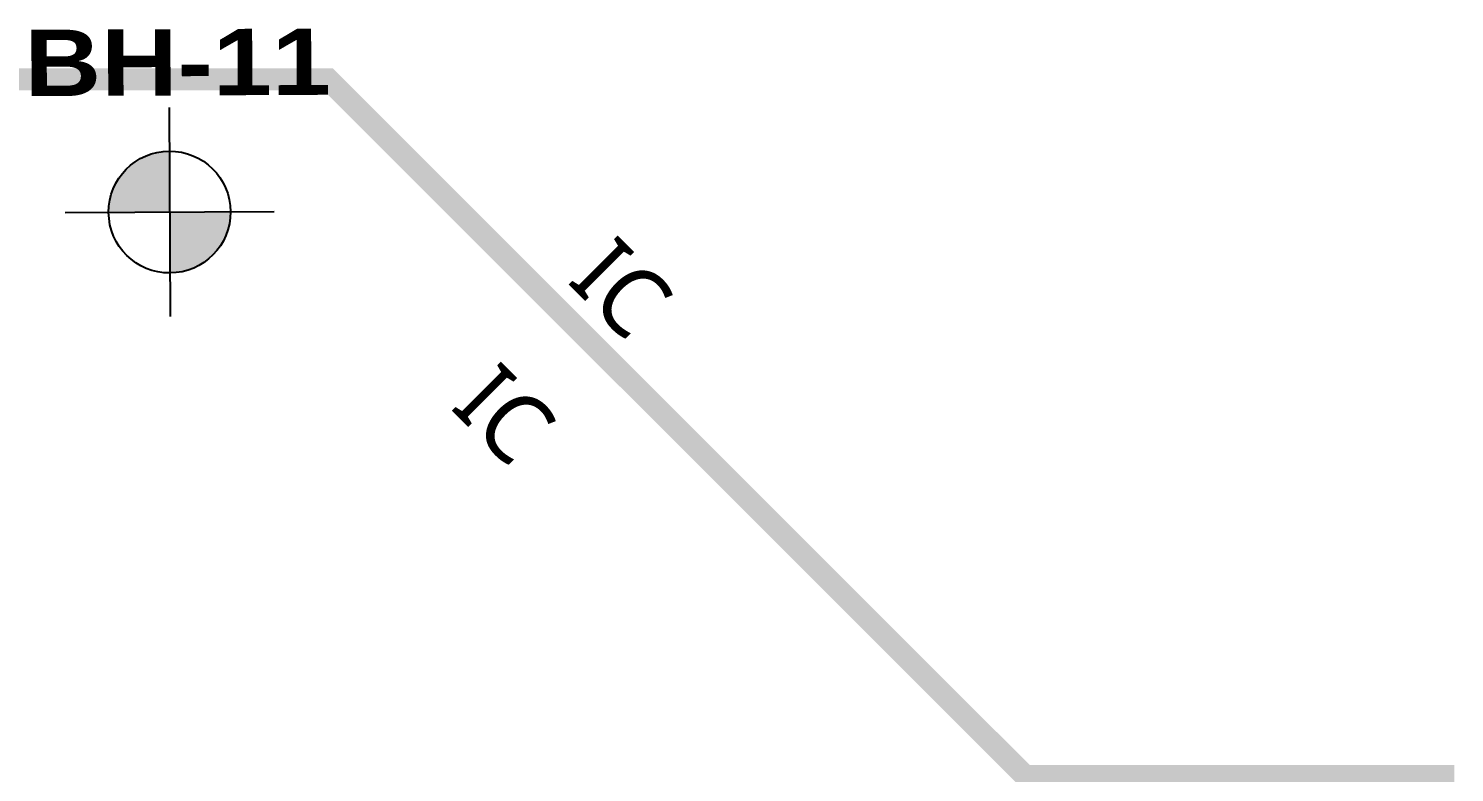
# Model space of a CAD drawing. Header units: millimetres. Extents: x -383953 to 676589, y -101685 to 196247.
# Drawn here: x 166618 to 218200, y 65225 to 92141 of the extents above; entities that cross this region are included whole.
import ezdxf
from ezdxf.enums import TextEntityAlignment as Align

# ---------------------------------------------------------------- set-up
doc = ezdxf.new("R2010")
doc.units = ezdxf.units.MM
doc.layers.get('0').update_dxf_attribs({"lineweight": 20})
for name, color, linetype in [('C-TEXT', 7, 'Continuous'), ('새 블$0$_A-DIM', 7, 'Continuous'), ('새 블$0$boring point', 2, 'Continuous')]:
    doc.layers.add(name, color=color, linetype=linetype)
doc.layers.add('NDC_S_DIM', color=1, linetype='Continuous', lineweight=15)
doc.styles.add('JY-T', font='malgun.ttf')
doc.styles.add('새 블$0$arial black', font='')
doc.styles.get('새 블$0$arial black').set_extended_font_data('Arial Black')

# ---------------------------------------------------------------- blocks, each defined once
blk = doc.blocks.new('새 블$0$A$C76023817')
at = {"layer": '새 블$0$boring point'}
h = blk.add_hatch(color=3, dxfattribs=at)
edge = h.paths.add_edge_path()
edge.add_line((0, 0), (0, 1378))
edge.add_ellipse((0, 0), major_axis=(-120, 1373), ratio=1, start_angle=-5.0166, end_angle=84.9834)
edge.add_line((-1378, 0), (0, 0))
h = blk.add_hatch(color=3, dxfattribs=at)
edge = h.paths.add_edge_path()
edge.add_line((0, 0), (0, -1378))
edge.add_ellipse((0, 0), major_axis=(-120, 1373), ratio=1, start_angle=174.9834, end_angle=264.9834)
edge.add_line((1378, 0), (0, 0))
at = {"layer": '새 블$0$boring point', "color": 3}
for p, q in [((0, 2362), (0, -2362)), ((-2362, 0), (2362, 0))]:
    blk.add_line(p, q, dxfattribs=at)
blk.add_ellipse((0, 0), major_axis=(-2, 1378), ratio=1, start_param=4.710742435276957, end_param=10.99392774245654, dxfattribs=at)
blk = doc.blocks.new('mbhk')
at = {"layer": '새 블$0$boring point', "color": 3, "xscale": 0.001599999995588582, "yscale": 0.001599999995588582, "zscale": 0.001599999995588582, "rotation": 0.2665113246747969}
blk.add_blockref('새 블$0$A$C76023817', (172.122, -4.799), dxfattribs=at)
at = {"layer": '새 블$0$_A-DIM', "color": 3, "style": '새 블$0$arial black'}
blk.add_text('BH-11', height=2.4, rotation=0.2665, dxfattribs=at).set_placement((172.414, 0.618), align=Align.MIDDLE_CENTER)

msp = doc.modelspace()

# ---------------------------------------------------------------- linework, layer by layer
at = {"layer": 'NDC_S_DIM', "color": 0, "ltscale": 100, "const_width": 800}
msp.add_lwpolyline([(87643, 90300), (177463.1, 90300), (202663.8, 65100), (217800, 65100), (217800, 62300)], dxfattribs=at)

# ---------------------------------------------------------------- block references
at = {"xscale": 1000, "yscale": 1000, "zscale": 1000}
msp.add_blockref('mbhk', (-400, 90300), dxfattribs=at)

# ---------------------------------------------------------------- texts
at = {"layer": 'C-TEXT', "color": 1, "style": 'JY-T'}
for p in [(188071.2, 82738.6), (183841.2, 78178.6)]:
    msp.add_text('IC', height=2500, rotation=315.00087, dxfattribs=at).set_placement(p, align=Align.MIDDLE_CENTER)

doc.saveas('drawing.dxf')
